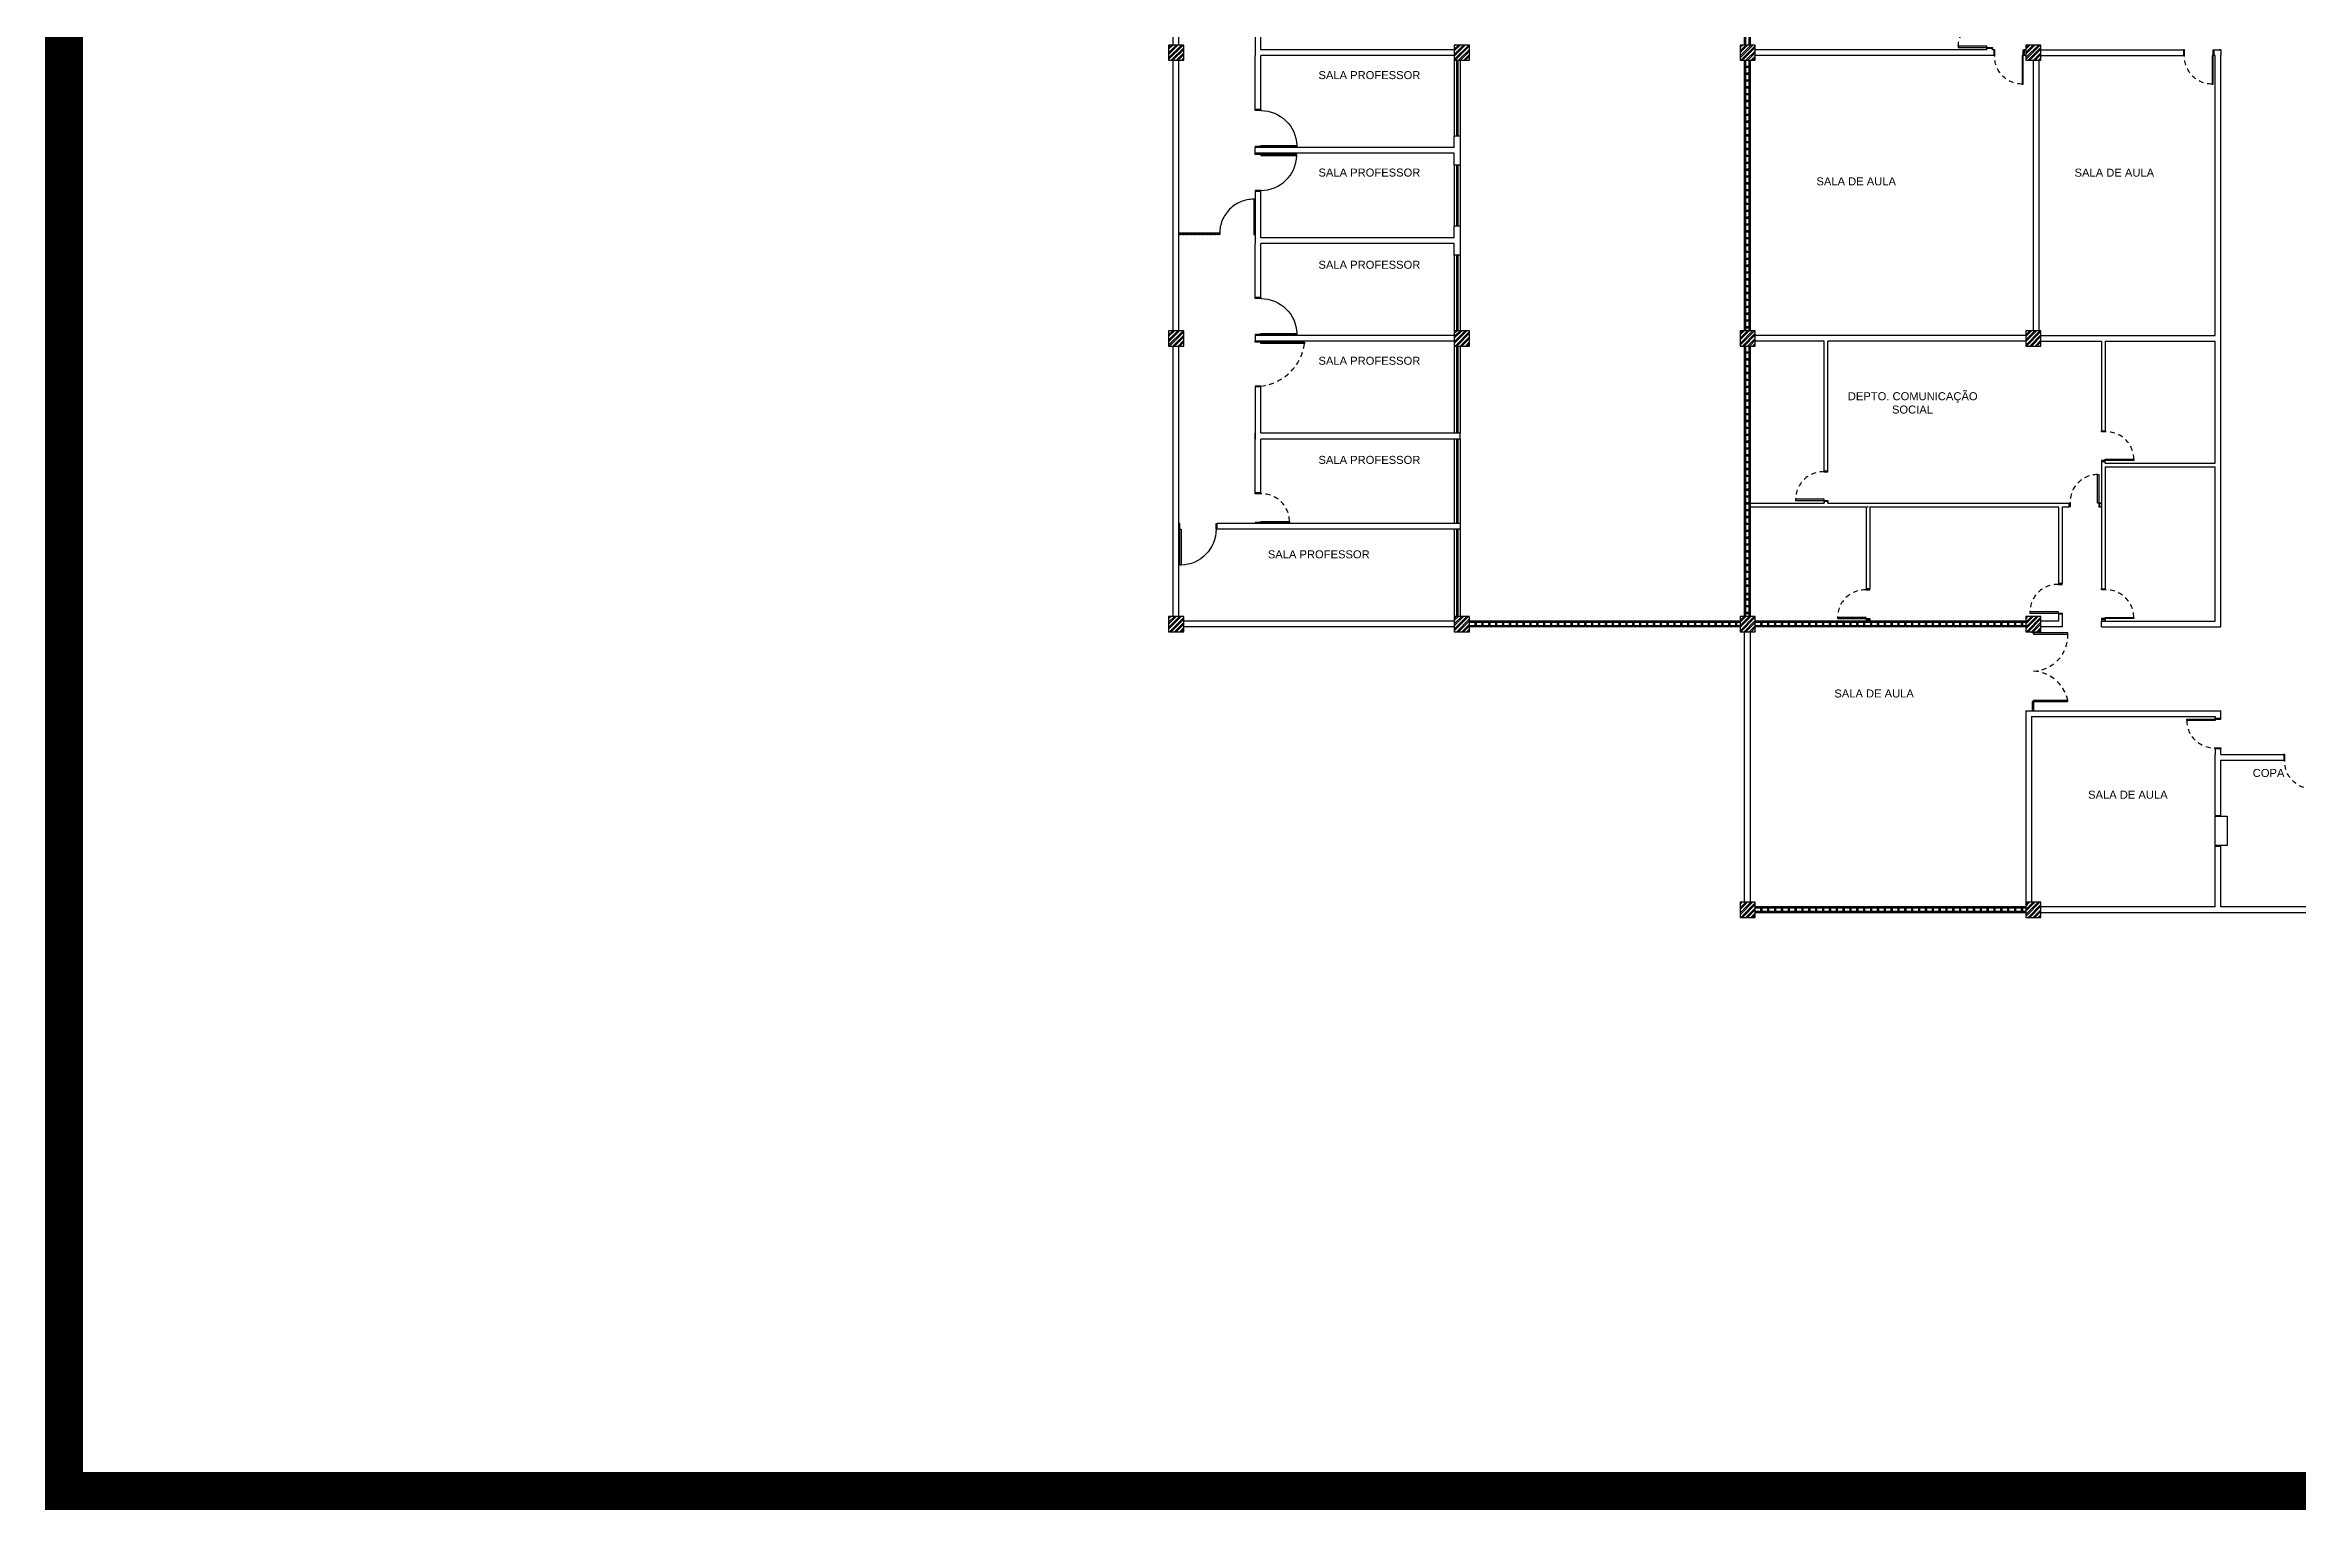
# Model space of a CAD drawing. Header units: millimetres. Extents: x 3165 to 3348, y 1853 to 2028.
# Drawn here: x 3164.8 to 3223.9, y 1853.1 to 1891.6 of the extents above; entities that cross this region are included whole.
import ezdxf

# ---------------------------------------------------------------- set-up
doc = ezdxf.new("R2010")
doc.units = ezdxf.units.MM
for name, pattern in [('ACAD_ISO04W100', [30, 24, -3, 0, -3]), ('DASHED', [19.05, 12.7, -6.35]), ('HIDDEN2', [4.7625, 3.175, -1.5875])]:
    doc.linetypes.add(name, pattern=pattern)
for name, color, linetype in [('A6', 50, 'Continuous'), ('Cobogó', 2, 'Continuous'), ('Divisória', 6, 'Continuous'), ('Em Vista', 7, 'Continuous'), ('Janela', 2, 'Continuous'), ('Parede', 5, 'Continuous'), ('Pilar', 7, 'Continuous'), ('Porta', 2, 'Continuous'), ('Texto', 6, 'Continuous')]:
    doc.layers.add(name, color=color, linetype=linetype)
doc.styles.add('Arial', font='arial.ttf', dxfattribs={"height": 0.15})
pattern_1 = [(45, (582.78078, 645.80131), (-0.067351921, 0.067351921), []), (45, (582.82568, 645.80131), (-0.067351921, 0.067351921), [])]

# ---------------------------------------------------------------- blocks, each defined once
blk = doc.blocks.new('essdgy')
at = {"layer": 'Porta', "ltscale": 0.5}
blk.add_lwpolyline([(2638.947, 1228.079), (2638.947, 1228.049), (2638.197, 1228.049), (2638.197, 1228.079)], close=True, dxfattribs=at)
for points in [[(2638.947, 1228.104), (2638.947, 1228.079), (2639.097, 1228.079), (2639.097, 1228.104)], [(2638.947, 1227.304), (2638.947, 1227.329), (2639.097, 1227.329), (2639.097, 1227.304)]]:
    blk.add_lwpolyline(points, dxfattribs=at)
at = {"layer": 'Porta', "color": 252, "linetype": 'HIDDEN2', "ltscale": 0.04}
blk.add_arc((2638.918, 1228.049), 0.721, 180, 272.33828, dxfattribs=at)
blk = doc.blocks.new('A$C3123344C')
at = {"layer": 'Porta', "ltscale": 0.5}
blk.add_lwpolyline([(0.025, 0.15), (0.055, 0.15), (0.055, 1.096), (0.025, 1.096)], close=True, dxfattribs=at)
for points in [[(0, 0.15), (0.025, 0.15), (0.025, 0), (0, 0)], [(0.997, 0.15), (0.972, 0.15), (0.972, 0), (0.997, 0)]]:
    blk.add_lwpolyline(points, dxfattribs=at)
at = {"layer": 'Porta', "color": 252, "linetype": 'DASHED', "ltscale": 0.3}
blk.add_arc((0.025, 0.15), 0.947, 0, 88.1852, dxfattribs=at)

msp = doc.modelspace()

# ---------------------------------------------------------------- hatches: boundary and pattern name
at = {"layer": 'Pilar', "linetype": 'HIDDEN2'}
h = msp.add_hatch(dxfattribs=at)
h.set_pattern_fill('ANSI32', color=256, scale=0.01)
h.set_pattern_definition(pattern_1)
h.paths.add_polyline_path([(3194.253, 1891.177), (3194.653, 1891.177), (3194.653, 1891.577), (3194.253, 1891.577)])
h = msp.add_hatch(dxfattribs=at)
h.set_pattern_fill('ANSI32', color=256, scale=0.01)
h.set_pattern_definition(pattern_1)
h.paths.add_polyline_path([(3201.753, 1891.177), (3202.153, 1891.177), (3202.153, 1891.577), (3201.753, 1891.577)])
h = msp.add_hatch(dxfattribs=at)
h.set_pattern_fill('ANSI32', color=256, scale=0.01)
h.set_pattern_definition(pattern_1)
h.paths.add_polyline_path([(3209.253, 1891.177), (3209.653, 1891.177), (3209.653, 1891.577), (3209.253, 1891.577)])
h = msp.add_hatch(dxfattribs=at)
h.set_pattern_fill('ANSI32', color=256, scale=0.01)
h.set_pattern_definition(pattern_1)
h.paths.add_polyline_path([(3216.753, 1891.177), (3217.153, 1891.177), (3217.153, 1891.577), (3216.753, 1891.577)])
h = msp.add_hatch(dxfattribs=at)
h.set_pattern_fill('ANSI32', color=256, scale=0.01)
h.set_pattern_definition(pattern_1)
h.paths.add_polyline_path([(3194.253, 1883.677), (3194.653, 1883.677), (3194.653, 1884.077), (3194.253, 1884.077)])
h = msp.add_hatch(dxfattribs=at)
h.set_pattern_fill('ANSI32', color=256, scale=0.01)
h.set_pattern_definition(pattern_1)
h.paths.add_polyline_path([(3201.753, 1883.677), (3202.153, 1883.677), (3202.153, 1884.077), (3201.753, 1884.077)])
h = msp.add_hatch(dxfattribs=at)
h.set_pattern_fill('ANSI32', color=256, scale=0.01)
h.set_pattern_definition(pattern_1)
h.paths.add_polyline_path([(3209.253, 1883.677), (3209.653, 1883.677), (3209.653, 1884.077), (3209.253, 1884.077)])
h = msp.add_hatch(dxfattribs=at)
h.set_pattern_fill('ANSI32', color=256, scale=0.01)
h.set_pattern_definition(pattern_1)
h.paths.add_polyline_path([(3216.753, 1883.677), (3217.153, 1883.677), (3217.153, 1884.077), (3216.753, 1884.077)])
h = msp.add_hatch(dxfattribs=at)
h.set_pattern_fill('ANSI32', color=256, scale=0.01)
h.set_pattern_definition(pattern_1)
h.paths.add_polyline_path([(3194.253, 1876.177), (3194.653, 1876.177), (3194.653, 1876.577), (3194.253, 1876.577)])
h = msp.add_hatch(dxfattribs=at)
h.set_pattern_fill('ANSI32', color=256, scale=0.01)
h.set_pattern_definition(pattern_1)
h.paths.add_polyline_path([(3201.753, 1876.177), (3202.153, 1876.177), (3202.153, 1876.577), (3201.753, 1876.577)])
h = msp.add_hatch(dxfattribs=at)
h.set_pattern_fill('ANSI32', color=256, scale=0.01)
h.set_pattern_definition(pattern_1)
h.paths.add_polyline_path([(3209.253, 1876.177), (3209.653, 1876.177), (3209.653, 1876.577), (3209.253, 1876.577)])
h = msp.add_hatch(dxfattribs=at)
h.set_pattern_fill('ANSI32', color=256, scale=0.01)
h.set_pattern_definition(pattern_1)
h.paths.add_polyline_path([(3216.753, 1876.177), (3217.153, 1876.177), (3217.153, 1876.577), (3216.753, 1876.577)])
h = msp.add_hatch(dxfattribs=at)
h.set_pattern_fill('ANSI32', color=256, scale=0.01)
h.set_pattern_definition(pattern_1)
h.paths.add_polyline_path([(3209.253, 1868.677), (3209.653, 1868.677), (3209.653, 1869.077), (3209.253, 1869.077)])
h = msp.add_hatch(dxfattribs=at)
h.set_pattern_fill('ANSI32', color=256, scale=0.01)
h.set_pattern_definition(pattern_1)
h.paths.add_polyline_path([(3216.753, 1868.677), (3217.153, 1868.677), (3217.153, 1869.077), (3216.753, 1869.077)])

# ---------------------------------------------------------------- linework, layer by layer
at = {"layer": 'A6', "const_width": 1}
msp.add_lwpolyline([(3347.214, 2026.207), (3347.214, 1853.625), (3165.261, 1853.625), (3165.261, 2027.282), (3347.214, 2026.207)], dxfattribs=at)
at = {"layer": 'Cobogó'}
for p, q in [((3209.404, 1891.577), (3209.404, 1898.677)), ((3209.494, 1891.577), (3209.494, 1898.677)), ((3209.404, 1884.077), (3209.404, 1891.177)), ((3209.404, 1891.027), (3209.494, 1891.027)), ((3209.404, 1890.997), (3209.494, 1890.997)), ((3209.404, 1890.847), (3209.494, 1890.847)), ((3209.404, 1890.817), (3209.494, 1890.817)), ((3209.404, 1890.667), (3209.494, 1890.667)), ((3209.404, 1890.637), (3209.494, 1890.637)), ((3209.494, 1884.077), (3209.494, 1891.177)), ((3209.404, 1890.487), (3209.494, 1890.487)), ((3209.404, 1890.457), (3209.494, 1890.457)), ((3209.404, 1890.307), (3209.494, 1890.307)), ((3209.404, 1890.277), (3209.494, 1890.277)), ((3209.404, 1890.127), (3209.494, 1890.127)), ((3209.404, 1890.097), (3209.494, 1890.097)), ((3209.404, 1889.947), (3209.494, 1889.947)), ((3209.404, 1889.917), (3209.494, 1889.917)), ((3209.404, 1889.767), (3209.494, 1889.767)), ((3209.404, 1889.737), (3209.494, 1889.737)), ((3209.404, 1889.587), (3209.494, 1889.587)), ((3209.404, 1889.557), (3209.494, 1889.557)), ((3209.404, 1889.407), (3209.494, 1889.407)), ((3209.404, 1889.377), (3209.494, 1889.377)), ((3209.404, 1889.227), (3209.494, 1889.227)), ((3209.404, 1889.197), (3209.494, 1889.197)), ((3209.404, 1889.047), (3209.494, 1889.047)), ((3209.404, 1889.017), (3209.494, 1889.017)), ((3209.404, 1888.867), (3209.494, 1888.867)), ((3209.404, 1888.837), (3209.494, 1888.837)), ((3209.404, 1888.687), (3209.494, 1888.687)), ((3209.404, 1888.657), (3209.494, 1888.657)), ((3209.404, 1888.507), (3209.494, 1888.507)), ((3209.404, 1888.477), (3209.494, 1888.477)), ((3209.404, 1888.327), (3209.494, 1888.327)), ((3209.404, 1888.297), (3209.494, 1888.297)), ((3209.404, 1888.147), (3209.494, 1888.147)), ((3209.404, 1888.117), (3209.494, 1888.117)), ((3209.404, 1887.967), (3209.494, 1887.967)), ((3209.404, 1887.937), (3209.494, 1887.937)), ((3209.404, 1887.787), (3209.494, 1887.787)), ((3209.404, 1887.757), (3209.494, 1887.757)), ((3209.404, 1887.607), (3209.494, 1887.607)), ((3209.404, 1887.577), (3209.494, 1887.577)), ((3209.404, 1887.427), (3209.494, 1887.427)), ((3209.404, 1887.397), (3209.494, 1887.397)), ((3209.404, 1887.247), (3209.494, 1887.247)), ((3209.404, 1887.217), (3209.494, 1887.217)), ((3209.404, 1887.067), (3209.494, 1887.067)), ((3209.404, 1887.037), (3209.494, 1887.037)), ((3209.404, 1886.887), (3209.494, 1886.887)), ((3209.404, 1886.887), (3209.494, 1886.887)), ((3209.404, 1886.857), (3209.494, 1886.857)), ((3209.404, 1886.857), (3209.494, 1886.857)), ((3209.404, 1886.707), (3209.494, 1886.707)), ((3209.404, 1886.677), (3209.494, 1886.677)), ((3209.404, 1886.527), (3209.494, 1886.527)), ((3209.404, 1886.497), (3209.494, 1886.497)), ((3209.404, 1886.347), (3209.494, 1886.347)), ((3209.404, 1886.317), (3209.494, 1886.317)), ((3209.404, 1886.167), (3209.494, 1886.167)), ((3209.404, 1886.167), (3209.494, 1886.167)), ((3209.404, 1886.137), (3209.494, 1886.137)), ((3209.404, 1886.137), (3209.494, 1886.137)), ((3209.404, 1885.987), (3209.494, 1885.987)), ((3209.404, 1885.957), (3209.494, 1885.957)), ((3209.404, 1885.807), (3209.494, 1885.807)), ((3209.404, 1885.777), (3209.494, 1885.777)), ((3209.404, 1885.627), (3209.494, 1885.627)), ((3209.404, 1885.597), (3209.494, 1885.597)), ((3209.404, 1885.447), (3209.494, 1885.447)), ((3209.404, 1885.447), (3209.494, 1885.447)), ((3209.404, 1885.417), (3209.494, 1885.417)), ((3209.404, 1885.417), (3209.494, 1885.417)), ((3209.404, 1885.267), (3209.494, 1885.267)), ((3209.404, 1885.237), (3209.494, 1885.237)), ((3209.404, 1885.087), (3209.494, 1885.087)), ((3209.404, 1885.057), (3209.494, 1885.057)), ((3209.404, 1884.907), (3209.494, 1884.907)), ((3209.404, 1884.877), (3209.494, 1884.877)), ((3209.404, 1884.727), (3209.494, 1884.727)), ((3209.404, 1884.727), (3209.494, 1884.727)), ((3209.404, 1884.697), (3209.494, 1884.697)), ((3209.404, 1884.697), (3209.494, 1884.697)), ((3209.404, 1884.547), (3209.494, 1884.547)), ((3209.404, 1884.517), (3209.494, 1884.517)), ((3209.404, 1884.367), (3209.494, 1884.367)), ((3209.404, 1884.337), (3209.494, 1884.337)), ((3209.404, 1884.187), (3209.494, 1884.187)), ((3209.404, 1884.157), (3209.494, 1884.157)), ((3209.404, 1876.577), (3209.404, 1883.677)), ((3209.404, 1883.527), (3209.494, 1883.527)), ((3209.494, 1876.577), (3209.494, 1883.677)), ((3209.404, 1883.497), (3209.494, 1883.497)), ((3209.404, 1883.347), (3209.494, 1883.347)), ((3209.404, 1883.317), (3209.494, 1883.317)), ((3209.404, 1883.167), (3209.494, 1883.167)), ((3209.404, 1883.137), (3209.494, 1883.137)), ((3209.404, 1882.987), (3209.494, 1882.987)), ((3209.404, 1882.957), (3209.494, 1882.957)), ((3209.404, 1882.807), (3209.494, 1882.807)), ((3209.404, 1882.777), (3209.494, 1882.777)), ((3209.404, 1882.627), (3209.494, 1882.627)), ((3209.404, 1882.597), (3209.494, 1882.597)), ((3209.404, 1882.447), (3209.494, 1882.447)), ((3209.404, 1882.417), (3209.494, 1882.417)), ((3209.404, 1882.267), (3209.494, 1882.267)), ((3209.404, 1882.237), (3209.494, 1882.237)), ((3209.404, 1882.087), (3209.494, 1882.087)), ((3209.404, 1882.057), (3209.494, 1882.057)), ((3209.404, 1881.907), (3209.494, 1881.907)), ((3209.404, 1881.877), (3209.494, 1881.877)), ((3209.404, 1881.727), (3209.494, 1881.727)), ((3209.404, 1881.697), (3209.494, 1881.697)), ((3209.404, 1881.547), (3209.494, 1881.547)), ((3209.404, 1881.517), (3209.494, 1881.517)), ((3209.404, 1881.367), (3209.494, 1881.367)), ((3209.404, 1881.337), (3209.494, 1881.337)), ((3209.404, 1881.187), (3209.494, 1881.187)), ((3209.404, 1881.157), (3209.494, 1881.157)), ((3209.404, 1881.007), (3209.494, 1881.007)), ((3209.404, 1880.977), (3209.494, 1880.977)), ((3209.404, 1880.827), (3209.494, 1880.827)), ((3209.404, 1880.797), (3209.494, 1880.797)), ((3209.404, 1880.647), (3209.494, 1880.647)), ((3209.404, 1880.617), (3209.494, 1880.617)), ((3209.404, 1880.467), (3209.494, 1880.467)), ((3209.404, 1880.437), (3209.494, 1880.437)), ((3209.404, 1880.287), (3209.494, 1880.287)), ((3209.404, 1880.257), (3209.494, 1880.257)), ((3209.404, 1880.107), (3209.494, 1880.107)), ((3209.404, 1880.077), (3209.494, 1880.077)), ((3209.404, 1879.927), (3209.494, 1879.927)), ((3209.404, 1879.897), (3209.494, 1879.897)), ((3209.404, 1879.747), (3209.494, 1879.747)), ((3209.404, 1879.717), (3209.494, 1879.717)), ((3209.404, 1879.567), (3209.494, 1879.567)), ((3209.404, 1879.537), (3209.494, 1879.537)), ((3209.404, 1879.387), (3209.494, 1879.387)), ((3209.404, 1879.387), (3209.494, 1879.387)), ((3209.404, 1879.357), (3209.494, 1879.357)), ((3209.404, 1879.357), (3209.494, 1879.357)), ((3209.404, 1879.207), (3209.494, 1879.207)), ((3209.404, 1879.177), (3209.494, 1879.177)), ((3209.404, 1879.027), (3209.494, 1879.027)), ((3209.404, 1878.997), (3209.494, 1878.997)), ((3209.404, 1878.847), (3209.494, 1878.847)), ((3209.404, 1878.817), (3209.494, 1878.817)), ((3209.404, 1878.667), (3209.494, 1878.667)), ((3209.404, 1878.667), (3209.494, 1878.667)), ((3209.404, 1878.637), (3209.494, 1878.637)), ((3209.404, 1878.637), (3209.494, 1878.637)), ((3209.404, 1878.487), (3209.494, 1878.487)), ((3209.404, 1878.457), (3209.494, 1878.457)), ((3209.404, 1878.307), (3209.494, 1878.307)), ((3209.404, 1878.277), (3209.494, 1878.277)), ((3209.404, 1878.127), (3209.494, 1878.127)), ((3209.404, 1878.097), (3209.494, 1878.097)), ((3209.404, 1877.947), (3209.494, 1877.947)), ((3209.404, 1877.947), (3209.494, 1877.947)), ((3209.404, 1877.917), (3209.494, 1877.917)), ((3209.404, 1877.917), (3209.494, 1877.917)), ((3209.404, 1877.767), (3209.494, 1877.767)), ((3209.404, 1877.737), (3209.494, 1877.737)), ((3209.404, 1877.587), (3209.494, 1877.587)), ((3209.404, 1877.557), (3209.494, 1877.557)), ((3209.404, 1877.407), (3209.494, 1877.407)), ((3209.404, 1877.377), (3209.494, 1877.377)), ((3209.404, 1877.187), (3209.494, 1877.187)), ((3209.404, 1877.157), (3209.494, 1877.157)), ((3209.404, 1877.047), (3209.494, 1877.047)), ((3209.404, 1877.017), (3209.494, 1877.017)), ((3209.404, 1876.867), (3209.494, 1876.867)), ((3209.404, 1876.837), (3209.494, 1876.837)), ((3209.404, 1876.687), (3209.494, 1876.687)), ((3209.404, 1876.657), (3209.494, 1876.657)), ((3209.253, 1876.422), (3202.153, 1876.422)), ((3209.253, 1876.332), (3202.153, 1876.332)), ((3202.303, 1876.332), (3202.303, 1876.422)), ((3202.333, 1876.332), (3202.333, 1876.422)), ((3202.483, 1876.332), (3202.483, 1876.422)), ((3202.513, 1876.332), (3202.513, 1876.422)), ((3202.663, 1876.332), (3202.663, 1876.422)), ((3202.693, 1876.332), (3202.693, 1876.422)), ((3202.843, 1876.332), (3202.843, 1876.422)), ((3202.873, 1876.332), (3202.873, 1876.422)), ((3203.023, 1876.332), (3203.023, 1876.422)), ((3203.053, 1876.332), (3203.053, 1876.422)), ((3203.203, 1876.332), (3203.203, 1876.422)), ((3203.233, 1876.332), (3203.233, 1876.422)), ((3203.383, 1876.332), (3203.383, 1876.422)), ((3203.413, 1876.332), (3203.413, 1876.422)), ((3203.563, 1876.332), (3203.563, 1876.422)), ((3203.593, 1876.332), (3203.593, 1876.422)), ((3203.743, 1876.332), (3203.743, 1876.422)), ((3203.773, 1876.332), (3203.773, 1876.422)), ((3203.923, 1876.332), (3203.923, 1876.422)), ((3203.953, 1876.332), (3203.953, 1876.422)), ((3204.103, 1876.332), (3204.103, 1876.422)), ((3204.133, 1876.332), (3204.133, 1876.422)), ((3204.283, 1876.332), (3204.283, 1876.422)), ((3204.313, 1876.332), (3204.313, 1876.422)), ((3204.463, 1876.332), (3204.463, 1876.422)), ((3204.493, 1876.332), (3204.493, 1876.422)), ((3204.643, 1876.332), (3204.643, 1876.422)), ((3204.673, 1876.332), (3204.673, 1876.422)), ((3204.823, 1876.332), (3204.823, 1876.422)), ((3204.853, 1876.332), (3204.853, 1876.422)), ((3205.003, 1876.332), (3205.003, 1876.422)), ((3205.033, 1876.332), (3205.033, 1876.422)), ((3205.183, 1876.332), (3205.183, 1876.422)), ((3205.213, 1876.332), (3205.213, 1876.422)), ((3205.363, 1876.332), (3205.363, 1876.422)), ((3205.393, 1876.332), (3205.393, 1876.422)), ((3205.543, 1876.332), (3205.543, 1876.422)), ((3205.573, 1876.332), (3205.573, 1876.422)), ((3205.723, 1876.332), (3205.723, 1876.422)), ((3205.753, 1876.332), (3205.753, 1876.422)), ((3205.903, 1876.332), (3205.903, 1876.422)), ((3205.933, 1876.332), (3205.933, 1876.422)), ((3206.083, 1876.332), (3206.083, 1876.422)), ((3206.113, 1876.332), (3206.113, 1876.422)), ((3206.263, 1876.332), (3206.263, 1876.422)), ((3206.293, 1876.332), (3206.293, 1876.422)), ((3206.443, 1876.332), (3206.443, 1876.422)), ((3206.443, 1876.332), (3206.443, 1876.422)), ((3206.473, 1876.332), (3206.473, 1876.422)), ((3206.473, 1876.332), (3206.473, 1876.422)), ((3206.623, 1876.332), (3206.623, 1876.422)), ((3206.653, 1876.332), (3206.653, 1876.422)), ((3206.803, 1876.332), (3206.803, 1876.422)), ((3206.833, 1876.332), (3206.833, 1876.422)), ((3206.983, 1876.332), (3206.983, 1876.422)), ((3207.013, 1876.332), (3207.013, 1876.422)), ((3207.163, 1876.332), (3207.163, 1876.422)), ((3207.163, 1876.332), (3207.163, 1876.422)), ((3207.193, 1876.332), (3207.193, 1876.422)), ((3207.193, 1876.332), (3207.193, 1876.422)), ((3207.343, 1876.332), (3207.343, 1876.422)), ((3207.373, 1876.332), (3207.373, 1876.422)), ((3207.523, 1876.332), (3207.523, 1876.422)), ((3207.553, 1876.332), (3207.553, 1876.422)), ((3207.703, 1876.332), (3207.703, 1876.422)), ((3207.733, 1876.332), (3207.733, 1876.422)), ((3207.883, 1876.332), (3207.883, 1876.422)), ((3207.883, 1876.332), (3207.883, 1876.422)), ((3207.913, 1876.332), (3207.913, 1876.422)), ((3207.913, 1876.332), (3207.913, 1876.422)), ((3208.063, 1876.332), (3208.063, 1876.422)), ((3208.093, 1876.332), (3208.093, 1876.422)), ((3208.243, 1876.332), (3208.243, 1876.422)), ((3208.273, 1876.332), (3208.273, 1876.422)), ((3208.423, 1876.332), (3208.423, 1876.422)), ((3208.453, 1876.332), (3208.453, 1876.422)), ((3208.603, 1876.332), (3208.603, 1876.422)), ((3208.603, 1876.332), (3208.603, 1876.422)), ((3208.633, 1876.332), (3208.633, 1876.422)), ((3208.633, 1876.332), (3208.633, 1876.422)), ((3208.783, 1876.332), (3208.783, 1876.422)), ((3208.813, 1876.332), (3208.813, 1876.422)), ((3208.963, 1876.332), (3208.963, 1876.422)), ((3208.993, 1876.332), (3208.993, 1876.422)), ((3209.143, 1876.332), (3209.143, 1876.422)), ((3209.173, 1876.332), (3209.173, 1876.422)), ((3216.753, 1876.422), (3209.653, 1876.422)), ((3216.753, 1876.332), (3209.653, 1876.332)), ((3209.803, 1876.332), (3209.803, 1876.422)), ((3209.833, 1876.332), (3209.833, 1876.422)), ((3209.983, 1876.332), (3209.983, 1876.422)), ((3210.013, 1876.332), (3210.013, 1876.422)), ((3210.163, 1876.332), (3210.163, 1876.422)), ((3210.193, 1876.332), (3210.193, 1876.422)), ((3210.343, 1876.332), (3210.343, 1876.422)), ((3210.373, 1876.332), (3210.373, 1876.422)), ((3210.523, 1876.332), (3210.523, 1876.422)), ((3210.553, 1876.332), (3210.553, 1876.422)), ((3210.703, 1876.332), (3210.703, 1876.422)), ((3210.733, 1876.332), (3210.733, 1876.422)), ((3210.883, 1876.332), (3210.883, 1876.422)), ((3210.913, 1876.332), (3210.913, 1876.422)), ((3211.063, 1876.332), (3211.063, 1876.422)), ((3211.093, 1876.332), (3211.093, 1876.422)), ((3211.243, 1876.332), (3211.243, 1876.422)), ((3211.273, 1876.332), (3211.273, 1876.422)), ((3211.423, 1876.332), (3211.423, 1876.422)), ((3211.453, 1876.332), (3211.453, 1876.422)), ((3211.603, 1876.332), (3211.603, 1876.422)), ((3211.633, 1876.332), (3211.633, 1876.422)), ((3211.783, 1876.332), (3211.783, 1876.422)), ((3211.813, 1876.332), (3211.813, 1876.422)), ((3211.963, 1876.332), (3211.963, 1876.422)), ((3211.993, 1876.332), (3211.993, 1876.422)), ((3212.143, 1876.332), (3212.143, 1876.422)), ((3212.173, 1876.332), (3212.173, 1876.422)), ((3212.323, 1876.332), (3212.323, 1876.422)), ((3212.353, 1876.332), (3212.353, 1876.422)), ((3212.503, 1876.332), (3212.503, 1876.422)), ((3212.533, 1876.332), (3212.533, 1876.422)), ((3212.683, 1876.332), (3212.683, 1876.422)), ((3212.713, 1876.332), (3212.713, 1876.422)), ((3212.863, 1876.332), (3212.863, 1876.422)), ((3212.893, 1876.332), (3212.893, 1876.422)), ((3213.043, 1876.332), (3213.043, 1876.422)), ((3213.073, 1876.332), (3213.073, 1876.422)), ((3213.223, 1876.332), (3213.223, 1876.422)), ((3213.253, 1876.332), (3213.253, 1876.422)), ((3213.403, 1876.332), (3213.403, 1876.422)), ((3213.433, 1876.332), (3213.433, 1876.422)), ((3213.583, 1876.332), (3213.583, 1876.422)), ((3213.613, 1876.332), (3213.613, 1876.422)), ((3213.763, 1876.332), (3213.763, 1876.422)), ((3213.793, 1876.332), (3213.793, 1876.422)), ((3213.943, 1876.332), (3213.943, 1876.422)), ((3213.943, 1876.332), (3213.943, 1876.422)), ((3213.973, 1876.332), (3213.973, 1876.422)), ((3213.973, 1876.332), (3213.973, 1876.422)), ((3214.123, 1876.332), (3214.123, 1876.422)), ((3214.153, 1876.332), (3214.153, 1876.422)), ((3214.303, 1876.332), (3214.303, 1876.422)), ((3214.333, 1876.332), (3214.333, 1876.422)), ((3214.483, 1876.332), (3214.483, 1876.422)), ((3214.513, 1876.332), (3214.513, 1876.422)), ((3214.663, 1876.332), (3214.663, 1876.422)), ((3214.663, 1876.332), (3214.663, 1876.422)), ((3214.693, 1876.332), (3214.693, 1876.422)), ((3214.693, 1876.332), (3214.693, 1876.422)), ((3214.843, 1876.332), (3214.843, 1876.422)), ((3214.873, 1876.332), (3214.873, 1876.422)), ((3215.023, 1876.332), (3215.023, 1876.422)), ((3215.053, 1876.332), (3215.053, 1876.422)), ((3215.203, 1876.332), (3215.203, 1876.422)), ((3215.233, 1876.332), (3215.233, 1876.422)), ((3215.383, 1876.332), (3215.383, 1876.422)), ((3215.383, 1876.332), (3215.383, 1876.422)), ((3215.413, 1876.332), (3215.413, 1876.422)), ((3215.413, 1876.332), (3215.413, 1876.422)), ((3215.563, 1876.332), (3215.563, 1876.422)), ((3215.593, 1876.332), (3215.593, 1876.422)), ((3215.743, 1876.332), (3215.743, 1876.422)), ((3215.773, 1876.332), (3215.773, 1876.422)), ((3215.923, 1876.332), (3215.923, 1876.422)), ((3215.953, 1876.332), (3215.953, 1876.422)), ((3216.103, 1876.332), (3216.103, 1876.422)), ((3216.103, 1876.332), (3216.103, 1876.422)), ((3216.133, 1876.332), (3216.133, 1876.422)), ((3216.133, 1876.332), (3216.133, 1876.422)), ((3216.283, 1876.332), (3216.283, 1876.422)), ((3216.313, 1876.332), (3216.313, 1876.422)), ((3216.463, 1876.332), (3216.463, 1876.422)), ((3216.493, 1876.332), (3216.493, 1876.422)), ((3216.643, 1876.332), (3216.643, 1876.422)), ((3216.673, 1876.332), (3216.673, 1876.422)), ((3216.753, 1868.922), (3209.653, 1868.922)), ((3216.753, 1868.832), (3209.653, 1868.832)), ((3209.803, 1868.832), (3209.803, 1868.922)), ((3209.833, 1868.832), (3209.833, 1868.922)), ((3209.983, 1868.832), (3209.983, 1868.922)), ((3210.013, 1868.832), (3210.013, 1868.922)), ((3210.163, 1868.832), (3210.163, 1868.922)), ((3210.193, 1868.832), (3210.193, 1868.922)), ((3210.343, 1868.832), (3210.343, 1868.922)), ((3210.373, 1868.832), (3210.373, 1868.922)), ((3210.523, 1868.832), (3210.523, 1868.922)), ((3210.553, 1868.832), (3210.553, 1868.922)), ((3210.703, 1868.832), (3210.703, 1868.922)), ((3210.733, 1868.832), (3210.733, 1868.922)), ((3210.883, 1868.832), (3210.883, 1868.922)), ((3210.913, 1868.832), (3210.913, 1868.922)), ((3211.063, 1868.832), (3211.063, 1868.922)), ((3211.093, 1868.832), (3211.093, 1868.922)), ((3211.243, 1868.832), (3211.243, 1868.922)), ((3211.273, 1868.832), (3211.273, 1868.922)), ((3211.423, 1868.832), (3211.423, 1868.922)), ((3211.453, 1868.832), (3211.453, 1868.922)), ((3211.603, 1868.832), (3211.603, 1868.922)), ((3211.633, 1868.832), (3211.633, 1868.922)), ((3211.783, 1868.832), (3211.783, 1868.922)), ((3211.813, 1868.832), (3211.813, 1868.922)), ((3211.963, 1868.832), (3211.963, 1868.922)), ((3211.993, 1868.832), (3211.993, 1868.922)), ((3212.143, 1868.832), (3212.143, 1868.922)), ((3212.173, 1868.832), (3212.173, 1868.922)), ((3212.323, 1868.832), (3212.323, 1868.922)), ((3212.353, 1868.832), (3212.353, 1868.922)), ((3212.503, 1868.832), (3212.503, 1868.922)), ((3212.533, 1868.832), (3212.533, 1868.922)), ((3212.683, 1868.832), (3212.683, 1868.922)), ((3212.713, 1868.832), (3212.713, 1868.922)), ((3212.863, 1868.832), (3212.863, 1868.922)), ((3212.893, 1868.832), (3212.893, 1868.922)), ((3213.043, 1868.832), (3213.043, 1868.922)), ((3213.073, 1868.832), (3213.073, 1868.922)), ((3213.223, 1868.832), (3213.223, 1868.922)), ((3213.253, 1868.832), (3213.253, 1868.922)), ((3213.403, 1868.832), (3213.403, 1868.922)), ((3213.433, 1868.832), (3213.433, 1868.922)), ((3213.583, 1868.832), (3213.583, 1868.922)), ((3213.613, 1868.832), (3213.613, 1868.922)), ((3213.763, 1868.832), (3213.763, 1868.922)), ((3213.793, 1868.832), (3213.793, 1868.922)), ((3213.943, 1868.832), (3213.943, 1868.922)), ((3213.943, 1868.832), (3213.943, 1868.922)), ((3213.973, 1868.832), (3213.973, 1868.922)), ((3213.973, 1868.832), (3213.973, 1868.922)), ((3214.123, 1868.832), (3214.123, 1868.922)), ((3214.153, 1868.832), (3214.153, 1868.922)), ((3214.303, 1868.832), (3214.303, 1868.922)), ((3214.333, 1868.832), (3214.333, 1868.922)), ((3214.483, 1868.832), (3214.483, 1868.922)), ((3214.513, 1868.832), (3214.513, 1868.922)), ((3214.663, 1868.832), (3214.663, 1868.922)), ((3214.663, 1868.832), (3214.663, 1868.922)), ((3214.693, 1868.832), (3214.693, 1868.922)), ((3214.693, 1868.832), (3214.693, 1868.922)), ((3214.843, 1868.832), (3214.843, 1868.922)), ((3214.873, 1868.832), (3214.873, 1868.922)), ((3215.023, 1868.832), (3215.023, 1868.922)), ((3215.053, 1868.832), (3215.053, 1868.922)), ((3215.203, 1868.832), (3215.203, 1868.922)), ((3215.233, 1868.832), (3215.233, 1868.922)), ((3215.383, 1868.832), (3215.383, 1868.922)), ((3215.383, 1868.832), (3215.383, 1868.922)), ((3215.413, 1868.832), (3215.413, 1868.922)), ((3215.413, 1868.832), (3215.413, 1868.922)), ((3215.563, 1868.832), (3215.563, 1868.922)), ((3215.593, 1868.832), (3215.593, 1868.922)), ((3215.743, 1868.832), (3215.743, 1868.922)), ((3215.773, 1868.832), (3215.773, 1868.922)), ((3215.923, 1868.832), (3215.923, 1868.922)), ((3215.953, 1868.832), (3215.953, 1868.922)), ((3216.103, 1868.832), (3216.103, 1868.922)), ((3216.103, 1868.832), (3216.103, 1868.922)), ((3216.133, 1868.832), (3216.133, 1868.922)), ((3216.133, 1868.832), (3216.133, 1868.922)), ((3216.283, 1868.832), (3216.283, 1868.922)), ((3216.313, 1868.832), (3216.313, 1868.922)), ((3216.463, 1868.832), (3216.463, 1868.922)), ((3216.493, 1868.832), (3216.493, 1868.922)), ((3216.643, 1868.832), (3216.643, 1868.922)), ((3216.673, 1868.832), (3216.673, 1868.922))]:
    msp.add_line(p, q, dxfattribs=at)
at = {"layer": 'Divisória', "color": 6}
for p, q in [((3195.594, 1886.635), (3194.524, 1886.635)), ((3195.594, 1886.6), (3194.524, 1886.6))]:
    msp.add_line(p, q, dxfattribs=at)
at = {"layer": 'Divisória', "color": 6, "linetype": 'HIDDEN2'}
msp.add_line((3195.594, 1886.635), (3195.594, 1886.6), dxfattribs=at)
at = {"layer": 'Divisória', "linetype": 'ACAD_ISO04W100'}
for p, q in [((3216.923, 1876.147), (3216.923, 1876.177)), ((3216.953, 1876.147), (3216.923, 1876.147)), ((3216.953, 1876.177), (3216.953, 1876.147))]:
    msp.add_line(p, q, dxfattribs=at)
at = {"layer": 'Divisória'}
for p, q in [((3216.923, 1874.342), (3216.923, 1874.102)), ((3216.953, 1874.342), (3216.923, 1874.342)), ((3216.953, 1874.342), (3216.953, 1874.102))]:
    msp.add_line(p, q, dxfattribs=at)
at = {"layer": 'Em Vista'}
for p, q in [((3196.534, 1887.46), (3196.478, 1887.46)), ((3196.534, 1887.39), (3196.478, 1887.39)), ((3196.534, 1887.32), (3196.478, 1887.32)), ((3196.534, 1887.25), (3196.478, 1887.25)), ((3196.534, 1887.18), (3196.478, 1887.18)), ((3196.534, 1887.11), (3196.478, 1887.11)), ((3194.564, 1886.59), (3194.564, 1886.645)), ((3194.634, 1886.59), (3194.634, 1886.645)), ((3194.704, 1886.59), (3194.704, 1886.645)), ((3194.774, 1886.59), (3194.774, 1886.645)), ((3194.844, 1886.59), (3194.844, 1886.645)), ((3194.914, 1886.59), (3194.914, 1886.645)), ((3194.984, 1886.59), (3194.984, 1886.645)), ((3195.054, 1886.59), (3195.054, 1886.645)), ((3195.124, 1886.59), (3195.124, 1886.645)), ((3195.194, 1886.59), (3195.194, 1886.645)), ((3195.264, 1886.59), (3195.264, 1886.645)), ((3195.334, 1886.59), (3195.334, 1886.645)), ((3195.404, 1886.59), (3195.404, 1886.645)), ((3195.474, 1886.59), (3195.474, 1886.645)), ((3195.544, 1886.59), (3195.544, 1886.645)), ((3196.534, 1887.04), (3196.478, 1887.04)), ((3196.534, 1886.97), (3196.478, 1886.97)), ((3196.534, 1886.9), (3196.478, 1886.9)), ((3196.534, 1886.83), (3196.478, 1886.83)), ((3196.534, 1886.76), (3196.478, 1886.76)), ((3196.534, 1886.69), (3196.478, 1886.69)), ((3196.534, 1886.62), (3196.478, 1886.62))]:
    msp.add_line(p, q, dxfattribs=at)
msp.add_lwpolyline([(3221.724, 1871.333), (3222.037, 1871.333), (3222.037, 1870.563), (3221.724, 1870.563)], close=True, dxfattribs=at)
at = {"layer": 'Janela', "linetype": 'HIDDEN2'}
for p, q in [((3201.813, 1891.177), (3201.813, 1889.195)), ((3201.843, 1891.177), (3201.843, 1889.195)), ((3201.813, 1888.425), (3201.813, 1886.829)), ((3201.843, 1888.425), (3201.843, 1886.829)), ((3201.813, 1886.059), (3201.813, 1884.077)), ((3201.843, 1886.059), (3201.843, 1884.077)), ((3201.813, 1883.677), (3201.813, 1881.385)), ((3201.843, 1883.677), (3201.843, 1881.385)), ((3201.813, 1881.235), (3201.813, 1879.019)), ((3201.843, 1881.235), (3201.843, 1879.019)), ((3201.813, 1878.869), (3201.813, 1876.577)), ((3201.843, 1878.869), (3201.843, 1876.577))]:
    msp.add_line(p, q, dxfattribs=at)
at = {"layer": 'Parede'}
for p, q in [((3194.374, 1891.577), (3194.374, 1898.677)), ((3194.524, 1891.577), (3194.524, 1898.677)), ((3196.524, 1892.669), (3196.524, 1891.302)), ((3196.674, 1891.452), (3196.674, 1892.669)), ((3196.524, 1889.885), (3196.524, 1891.302)), ((3201.753, 1891.452), (3196.674, 1891.452)), ((3201.753, 1891.302), (3196.674, 1891.302)), ((3196.674, 1889.885), (3196.674, 1891.302)), ((3215.734, 1891.452), (3209.653, 1891.452)), ((3215.914, 1891.302), (3209.653, 1891.302)), ((3215.734, 1891.452), (3215.734, 1891.491)), ((3215.734, 1891.452), (3215.734, 1891.491)), ((3215.734, 1891.491), (3215.884, 1891.491)), ((3215.884, 1891.452), (3215.884, 1891.491)), ((3215.884, 1891.452), (3215.884, 1891.491)), ((3215.914, 1891.452), (3215.884, 1891.452)), ((3215.914, 1891.452), (3215.914, 1891.302)), ((3216.753, 1891.452), (3216.714, 1891.452)), ((3216.714, 1891.452), (3216.714, 1891.302)), ((3216.753, 1891.302), (3216.714, 1891.302)), ((3217.154, 1891.452), (3220.898, 1891.452)), ((3217.161, 1891.302), (3220.898, 1891.302)), ((3220.898, 1891.452), (3220.898, 1891.302)), ((3221.698, 1891.452), (3221.878, 1891.452)), ((3221.698, 1891.302), (3221.698, 1891.452)), ((3221.698, 1891.302), (3221.728, 1891.302)), ((3221.728, 1891.302), (3221.698, 1891.302)), ((3221.698, 1891.302), (3221.728, 1891.302)), ((3221.698, 1891.302), (3221.728, 1891.302)), ((3221.728, 1883.952), (3221.728, 1891.302)), ((3221.878, 1891.452), (3221.832, 1891.452)), ((3221.832, 1891.452), (3221.878, 1891.452)), ((3221.878, 1891.452), (3221.878, 1891.302)), ((3221.878, 1883.952), (3221.878, 1891.302)), ((3194.374, 1884.077), (3194.374, 1891.177)), ((3194.524, 1884.077), (3194.524, 1891.177)), ((3216.953, 1884.077), (3216.953, 1891.177)), ((3217.103, 1884.077), (3217.103, 1891.177)), ((3196.674, 1889.885), (3196.524, 1889.885)), ((3201.753, 1888.885), (3196.524, 1888.885)), ((3196.524, 1888.735), (3196.524, 1888.885)), ((3201.753, 1888.735), (3196.524, 1888.735)), ((3196.524, 1887.735), (3196.524, 1886.369)), ((3196.674, 1887.735), (3196.524, 1887.735)), ((3196.674, 1886.519), (3196.674, 1887.735)), ((3201.753, 1886.519), (3196.674, 1886.519)), ((3196.524, 1884.952), (3196.524, 1886.369)), ((3201.753, 1886.369), (3196.674, 1886.369)), ((3196.674, 1884.952), (3196.674, 1886.369)), ((3196.674, 1884.952), (3196.524, 1884.952)), ((3194.374, 1876.577), (3194.374, 1883.677)), ((3194.524, 1876.577), (3194.524, 1883.677)), ((3201.753, 1883.952), (3196.524, 1883.952)), ((3196.524, 1883.952), (3196.524, 1883.802)), ((3201.753, 1883.802), (3196.524, 1883.802)), ((3216.753, 1883.952), (3209.653, 1883.952)), ((3211.462, 1883.802), (3209.653, 1883.802)), ((3211.462, 1880.399), (3211.462, 1883.802)), ((3216.753, 1883.802), (3211.562, 1883.802)), ((3211.562, 1880.399), (3211.562, 1883.802)), ((3217.154, 1883.952), (3221.728, 1883.952)), ((3217.161, 1883.802), (3218.74, 1883.802)), ((3218.74, 1883.802), (3218.74, 1881.449)), ((3218.84, 1883.802), (3218.84, 1881.449)), ((3218.84, 1883.802), (3221.728, 1883.802)), ((3221.728, 1880.602), (3221.728, 1883.802)), ((3221.878, 1883.802), (3221.878, 1883.952)), ((3221.878, 1876.302), (3221.878, 1883.802)), ((3196.674, 1882.602), (3196.524, 1882.602)), ((3196.524, 1882.602), (3196.524, 1881.235)), ((3196.674, 1881.385), (3196.674, 1882.602)), ((3196.524, 1881.235), (3196.524, 1881.385)), ((3196.524, 1879.819), (3196.524, 1881.235)), ((3201.903, 1881.385), (3196.674, 1881.385)), ((3201.903, 1881.235), (3196.674, 1881.235)), ((3196.674, 1879.819), (3196.674, 1881.235)), ((3218.74, 1881.449), (3218.84, 1881.449)), ((3218.74, 1880.649), (3218.74, 1877.299)), ((3218.74, 1880.649), (3218.84, 1880.649)), ((3218.84, 1880.602), (3218.84, 1880.649)), ((3218.84, 1880.602), (3221.728, 1880.602)), ((3218.84, 1880.502), (3218.84, 1877.299)), ((3218.84, 1880.502), (3221.728, 1880.502)), ((3221.728, 1876.452), (3221.728, 1880.502)), ((3196.674, 1879.819), (3196.524, 1879.819)), ((3209.524, 1879.552), (3211.462, 1879.552)), ((3209.524, 1879.452), (3212.562, 1879.452)), ((3211.462, 1879.552), (3211.462, 1879.599)), ((3211.462, 1879.599), (3211.462, 1879.552)), ((3211.462, 1879.599), (3211.462, 1879.552)), ((3211.562, 1879.552), (3211.562, 1879.599)), ((3211.562, 1879.599), (3211.562, 1879.552)), ((3211.562, 1879.552), (3217.893, 1879.552)), ((3212.562, 1879.452), (3212.562, 1877.299)), ((3212.662, 1879.452), (3217.612, 1879.452)), ((3212.662, 1879.452), (3212.662, 1877.299)), ((3217.612, 1879.452), (3217.612, 1877.443)), ((3217.712, 1879.452), (3217.893, 1879.452)), ((3217.712, 1879.452), (3217.712, 1877.443)), ((3217.893, 1879.452), (3217.893, 1879.552)), ((3218.693, 1879.552), (3218.74, 1879.552)), ((3218.74, 1879.552), (3218.693, 1879.552)), ((3218.693, 1879.552), (3218.74, 1879.552)), ((3218.693, 1879.552), (3218.693, 1879.453)), ((3218.693, 1879.452), (3218.74, 1879.452)), ((3201.903, 1879.019), (3195.524, 1879.019)), ((3195.524, 1878.869), (3195.524, 1879.019)), ((3196.524, 1879.019), (3195.524, 1879.019)), ((3201.903, 1878.869), (3195.524, 1878.869)), ((3212.662, 1877.299), (3212.562, 1877.299)), ((3217.712, 1877.443), (3217.612, 1877.443)), ((3218.74, 1877.299), (3218.84, 1877.299)), ((3201.753, 1876.452), (3194.653, 1876.452)), ((3212.562, 1876.499), (3212.562, 1876.452)), ((3212.562, 1876.499), (3212.562, 1876.452)), ((3212.562, 1876.499), (3212.562, 1876.452)), ((3212.563, 1876.499), (3212.662, 1876.499)), ((3212.662, 1876.499), (3212.662, 1876.452)), ((3212.662, 1876.499), (3212.662, 1876.452)), ((3217.612, 1876.643), (3217.612, 1876.452)), ((3217.612, 1876.643), (3217.612, 1876.597)), ((3217.612, 1876.643), (3217.612, 1876.597)), ((3217.613, 1876.643), (3217.712, 1876.643)), ((3217.712, 1876.643), (3217.712, 1876.452)), ((3217.712, 1876.643), (3217.712, 1876.597)), ((3218.74, 1876.499), (3218.74, 1876.452)), ((3218.74, 1876.499), (3218.839, 1876.499)), ((3218.74, 1876.452), (3221.728, 1876.452)), ((3218.84, 1876.499), (3218.84, 1876.452)), ((3218.84, 1876.499), (3218.84, 1876.452)), ((3201.753, 1876.302), (3194.653, 1876.302)), ((3209.374, 1869.077), (3209.374, 1876.177)), ((3209.524, 1869.077), (3209.524, 1876.177)), ((3218.74, 1876.302), (3221.878, 1876.302)), ((3216.753, 1874.102), (3216.753, 1869.077)), ((3216.753, 1874.102), (3216.753, 1873.952)), ((3216.753, 1874.102), (3221.878, 1874.102)), ((3221.878, 1873.905), (3221.878, 1874.102)), ((3216.903, 1873.952), (3216.903, 1869.077)), ((3216.903, 1873.952), (3221.728, 1873.952)), ((3221.728, 1873.952), (3221.728, 1873.905)), ((3221.728, 1873.905), (3221.728, 1873.952)), ((3221.728, 1873.905), (3221.878, 1873.905)), ((3221.878, 1873.105), (3221.728, 1873.105)), ((3221.728, 1873.105), (3221.728, 1872.952)), ((3221.728, 1871.352), (3221.728, 1872.952)), ((3221.878, 1872.952), (3221.878, 1873.105)), ((3221.878, 1872.952), (3223.527, 1872.952)), ((3223.527, 1872.952), (3223.527, 1872.802)), ((3221.878, 1872.802), (3223.536, 1872.802)), ((3221.878, 1871.352), (3221.878, 1872.802)), ((3221.728, 1871.352), (3221.878, 1871.352)), ((3221.728, 1868.952), (3221.728, 1870.552)), ((3221.728, 1870.552), (3221.878, 1870.552)), ((3221.878, 1868.952), (3221.878, 1870.552)), ((3221.728, 1868.952), (3217.153, 1868.952)), ((3224.253, 1868.802), (3217.153, 1868.802)), ((3224.253, 1868.952), (3221.878, 1868.952))]:
    msp.add_line(p, q, dxfattribs=at)
at = {"layer": 'Parede', "color": 7}
for p, q in [((3209.374, 1891.577), (3209.374, 1898.677)), ((3209.524, 1891.577), (3209.524, 1898.677)), ((3209.374, 1884.077), (3209.374, 1891.177)), ((3209.524, 1884.077), (3209.524, 1891.177)), ((3209.374, 1876.577), (3209.374, 1883.677)), ((3209.524, 1876.577), (3209.524, 1883.677)), ((3209.253, 1876.452), (3202.153, 1876.452)), ((3216.753, 1876.452), (3209.653, 1876.452)), ((3209.253, 1876.302), (3202.153, 1876.302)), ((3216.753, 1876.302), (3209.653, 1876.302)), ((3216.753, 1868.952), (3209.653, 1868.952)), ((3216.753, 1868.802), (3209.653, 1868.802))]:
    msp.add_line(p, q, dxfattribs=at)
at = {"layer": 'Parede', "color": 7, "linetype": 'HIDDEN2'}
for p, q in [((3201.753, 1891.177), (3201.753, 1889.195)), ((3201.903, 1891.177), (3201.903, 1889.195)), ((3201.753, 1888.425), (3201.753, 1886.829)), ((3201.903, 1888.425), (3201.903, 1886.444)), ((3201.753, 1886.059), (3201.753, 1884.077)), ((3201.903, 1886.059), (3201.903, 1884.077)), ((3201.753, 1883.677), (3201.753, 1881.385)), ((3201.903, 1883.677), (3201.903, 1881.385)), ((3201.753, 1881.235), (3201.753, 1879.019)), ((3201.903, 1881.235), (3201.903, 1879.019)), ((3201.753, 1878.869), (3201.753, 1876.577)), ((3201.903, 1878.869), (3201.903, 1876.577))]:
    msp.add_line(p, q, dxfattribs=at)
at = {"layer": 'Parede', "linetype": 'HIDDEN2'}
for p, q in [((3201.753, 1889.195), (3201.903, 1889.195)), ((3201.753, 1888.885), (3201.753, 1889.195)), ((3201.903, 1889.195), (3201.903, 1888.425)), ((3201.753, 1888.425), (3201.753, 1888.735)), ((3201.903, 1888.425), (3201.753, 1888.425)), ((3201.753, 1886.829), (3201.903, 1886.829)), ((3201.753, 1886.519), (3201.753, 1886.829)), ((3201.903, 1886.829), (3201.903, 1886.059)), ((3201.753, 1886.059), (3201.753, 1886.369)), ((3201.903, 1886.059), (3201.753, 1886.059)), ((3211.462, 1880.399), (3211.562, 1880.399)), ((3211.562, 1879.599), (3211.462, 1879.599)), ((3217.612, 1876.452), (3217.153, 1876.452)), ((3217.712, 1876.452), (3217.712, 1876.302)), ((3218.74, 1876.302), (3218.74, 1876.452)), ((3217.712, 1876.302), (3217.153, 1876.302))]:
    msp.add_line(p, q, dxfattribs=at)
at = {"layer": 'Parede', "color": 5, "linetype": 'HIDDEN2'}
for p, q in [((3201.903, 1881.235), (3201.903, 1881.385)), ((3201.903, 1879.019), (3201.903, 1878.869))]:
    msp.add_line(p, q, dxfattribs=at)
at = {"layer": 'Parede', "ltscale": 0.01}
for points in [[(3194.253, 1891.177), (3194.653, 1891.177), (3194.653, 1891.577), (3194.253, 1891.577)], [(3201.753, 1891.177), (3202.153, 1891.177), (3202.153, 1891.577), (3201.753, 1891.577)], [(3209.253, 1891.177), (3209.653, 1891.177), (3209.653, 1891.577), (3209.253, 1891.577)], [(3216.753, 1891.177), (3217.153, 1891.177), (3217.153, 1891.577), (3216.753, 1891.577)], [(3194.253, 1883.677), (3194.653, 1883.677), (3194.653, 1884.077), (3194.253, 1884.077)], [(3201.753, 1883.677), (3202.153, 1883.677), (3202.153, 1884.077), (3201.753, 1884.077)], [(3209.253, 1883.677), (3209.653, 1883.677), (3209.653, 1884.077), (3209.253, 1884.077)], [(3216.753, 1883.677), (3217.153, 1883.677), (3217.153, 1884.077), (3216.753, 1884.077)], [(3194.253, 1876.177), (3194.653, 1876.177), (3194.653, 1876.577), (3194.253, 1876.577)], [(3201.753, 1876.177), (3202.153, 1876.177), (3202.153, 1876.577), (3201.753, 1876.577)], [(3209.253, 1876.177), (3209.653, 1876.177), (3209.653, 1876.577), (3209.253, 1876.577)], [(3216.753, 1876.177), (3217.153, 1876.177), (3217.153, 1876.577), (3216.753, 1876.577)], [(3209.253, 1868.677), (3209.653, 1868.677), (3209.653, 1869.077), (3209.253, 1869.077)], [(3216.753, 1868.677), (3217.153, 1868.677), (3217.153, 1869.077), (3216.753, 1869.077)]]:
    msp.add_lwpolyline(points, close=True, dxfattribs=at)
at = {"layer": 'Parede'}
msp.add_point((3212.612, 1879.452), dxfattribs=at)
at = {"layer": 'Porta', "color": 6, "linetype": 'HIDDEN2'}
for p, q in [((3196.524, 1887.53), (3196.489, 1887.53)), ((3196.489, 1887.53), (3196.489, 1886.6)), ((3196.524, 1886.6), (3196.524, 1887.53)), ((3196.489, 1886.6), (3196.524, 1886.6))]:
    msp.add_line(p, q, dxfattribs=at)
at = {"layer": 'Porta'}
for p, q in [((3196.674, 1883.777), (3197.824, 1883.777)), ((3196.674, 1883.747), (3196.674, 1883.777)), ((3197.824, 1883.747), (3196.674, 1883.747)), ((3197.824, 1883.777), (3197.824, 1883.747))]:
    msp.add_line(p, q, dxfattribs=at)
at = {"layer": 'Porta', "linetype": 'ACAD_ISO04W100'}
for p, q in [((3216.953, 1876.147), (3216.953, 1876.117)), ((3217.858, 1876.147), (3216.953, 1876.147)), ((3216.953, 1876.117), (3217.858, 1876.117)), ((3217.858, 1876.117), (3217.858, 1876.147)), ((3216.953, 1874.372), (3216.953, 1874.342)), ((3217.858, 1874.372), (3216.953, 1874.372)), ((3216.953, 1874.342), (3217.858, 1874.342)), ((3217.858, 1874.342), (3217.858, 1874.372))]:
    msp.add_line(p, q, dxfattribs=at)
at = {"layer": 'Porta', "color": 252, "linetype": 'HIDDEN2', "ltscale": 0.04}
msp.add_line((3216.953, 1875.142), (3216.953, 1875.141), dxfattribs=at)
at = {"layer": 'Porta', "ltscale": 0.5}
for points in [[(3196.674, 1883.802), (3196.674, 1883.777), (3196.524, 1883.777), (3196.524, 1883.802)], [(3196.674, 1882.602), (3196.674, 1882.627), (3196.524, 1882.627), (3196.524, 1882.602)], [(3218.84, 1881.449), (3218.84, 1881.424), (3218.74, 1881.424), (3218.74, 1881.449)], [(3218.84, 1880.649), (3218.84, 1880.674), (3218.74, 1880.674), (3218.74, 1880.649)], [(3211.463, 1880.399), (3211.463, 1880.374), (3211.562, 1880.374), (3211.562, 1880.399)], [(3196.674, 1879.819), (3196.674, 1879.794), (3196.524, 1879.794), (3196.524, 1879.819)], [(3211.463, 1879.599), (3211.463, 1879.624), (3211.562, 1879.624), (3211.562, 1879.599)], [(3217.893, 1879.552), (3217.918, 1879.552), (3217.918, 1879.452), (3217.893, 1879.452)], [(3218.693, 1879.552), (3218.668, 1879.552), (3218.668, 1879.452), (3218.693, 1879.452)], [(3196.674, 1879.019), (3196.674, 1879.044), (3196.524, 1879.044), (3196.524, 1879.019)], [(3212.563, 1877.299), (3212.563, 1877.274), (3212.662, 1877.274), (3212.662, 1877.299)], [(3217.613, 1877.443), (3217.613, 1877.418), (3217.712, 1877.418), (3217.712, 1877.443)], [(3218.839, 1877.299), (3218.839, 1877.274), (3218.74, 1877.274), (3218.74, 1877.299)], [(3212.563, 1876.499), (3212.563, 1876.524), (3212.662, 1876.524), (3212.662, 1876.499)], [(3217.613, 1876.643), (3217.613, 1876.668), (3217.712, 1876.668), (3217.712, 1876.643)], [(3218.839, 1876.499), (3218.839, 1876.524), (3218.74, 1876.524), (3218.74, 1876.499)]]:
    msp.add_lwpolyline(points, dxfattribs=at)
for points in [[(3218.84, 1880.674), (3218.84, 1880.704), (3219.59, 1880.704), (3219.59, 1880.674)], [(3218.668, 1879.552), (3218.638, 1879.552), (3218.638, 1880.302), (3218.668, 1880.302)], [(3211.463, 1879.624), (3211.463, 1879.654), (3210.713, 1879.654), (3210.713, 1879.624)], [(3196.674, 1879.044), (3196.674, 1879.074), (3197.424, 1879.074), (3197.424, 1879.044)], [(3212.563, 1876.524), (3212.563, 1876.554), (3211.813, 1876.554), (3211.813, 1876.524)], [(3217.613, 1876.668), (3217.613, 1876.698), (3216.863, 1876.698), (3216.863, 1876.668)], [(3218.839, 1876.524), (3218.839, 1876.554), (3219.589, 1876.554), (3219.589, 1876.524)]]:
    msp.add_lwpolyline(points, close=True, dxfattribs=at)
at = {"layer": 'Porta', "color": 252, "linetype": 'HIDDEN2'}
msp.add_arc((3196.488, 1886.636), 0.894, 89.94686, 180.05314, dxfattribs=at)
at = {"layer": 'Porta', "color": 252, "linetype": 'HIDDEN2', "ltscale": 0.04}
for centre, radius, start, end in [((3196.537, 1883.918), 1.298, 276.06106, 352.42461), ((3218.869, 1880.704), 0.721, 0, 92.33828), ((3211.434, 1879.654), 0.721, 87.66172, 180), ((3218.638, 1879.581), 0.721, 90, 182.33828), ((3196.703, 1879.074), 0.721, 0, 92.33828), ((3212.534, 1876.554), 0.721, 87.66172, 180), ((3217.584, 1876.698), 0.721, 87.66172, 180), ((3218.868, 1876.554), 0.721, 0, 92.33828), ((3216.918, 1876.082), 0.941, 272.16293, 2.10181), ((3216.905, 1874.169), 0.974, 12.03985, 87.17597)]:
    msp.add_arc(centre, radius, start, end, dxfattribs=at)

# ---------------------------------------------------------------- block references
at = {"layer": 'Porta', "xscale": -1}
for name, p, rotation in [('essdgy', (576.786, 3119.595), 180), ('essdgy', (1988.61, -747.646), 270), ('essdgy', (1993.594, -747.646), 270), ('A$C3123344C', (3196.524, 1888.885), 270), ('A$C3123344C', (3196.524, 1883.952), 270), ('A$C3123344C', (3194.527, 1879.019), 180), ('essdgy', (1996.223, -766.146), 270)]:
    msp.add_blockref(name, p, dxfattribs=dict(at, rotation=rotation))
at = {"layer": 'Porta', "rotation": 270}
msp.add_blockref('A$C3123344C', (3196.524, 1888.732), dxfattribs=at)
at = {"layer": 'Porta'}
msp.add_blockref('essdgy', (582.781, 645.801), dxfattribs=at)

# ---------------------------------------------------------------- texts
at = {"layer": 'Texto', "char_height": 0.21, "attachment_point": 1, "style": 'Arial'}
for s, insert, width in [('SALA PROFESSOR', (3198.188, 1890.893), 3.90615), ('SALA PROFESSOR', (3198.188, 1888.335), 3.90615), ('SALA DE AULA', (3218.035, 1888.332), 2.46699), ('SALA DE AULA', (3211.259, 1888.104), 4.03881), ('SALA PROFESSOR', (3198.188, 1885.915), 3.90615), ('SALA PROFESSOR', (3198.188, 1883.395), 3.90615), ('\\pi0.17841;DEPTO. COMUNICAÇÃO \\P\\pi1.3376;SOCIAL', (3211.904, 1882.464), 3.72756), ('SALA PROFESSOR', (3198.188, 1880.793), 3.90615), ('SALA PROFESSOR', (3196.858, 1878.314), 3.90615), ('SALA DE AULA', (3211.729, 1874.661), 3.29917), ('COPA', (3222.712, 1872.575), 1.29905), ('SALA DE AULA', (3218.39, 1872.004), 2.26139)]:
    msp.add_mtext(s, dxfattribs=dict(at, insert=insert, width=width))

doc.saveas('drawing.dxf')
